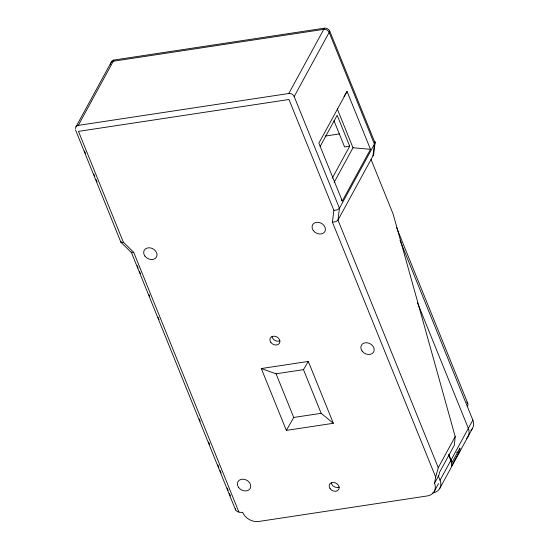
<?xml version="1.0" encoding="UTF-8"?>
<svg xmlns="http://www.w3.org/2000/svg" width="549" height="549" viewBox="0 0 549 549"><rect width="100%" height="100%" fill="white"/><g stroke="black" fill="none" stroke-linecap="round" stroke-linejoin="round"><path stroke-width="0.82" d="M371.035 159.471L393.139 214.055L455.196 436.606L454.373 445.136L439.406 472.586L438.919 475.235L434.54 483.264A13.135 10.362 28.6 0 1 427.211 495.96L258.812 521.461A13.135 10.362 28.6 0 1 242.644 512.327C240.229 512.684 237.086 512.087 235.576 509.966L131.19 251.929M434.54 483.264L435.68 477.088L332.433 222.18L333.888 210.377L288.98 99.499L78.48 131.376L123.388 242.253L133.681 252.279L238.89 512.039M372.963 155.937L374.418 144.126L375.063 142.953A4.378 1.935 -22 0 0 374.823 141.457M332.433 222.18L335.823 221.672L337.985 220.087L373.608 154.756L375.063 142.953L329.805 31.218A4.378 3.452 28.6 0 0 324.418 28.171L113.918 60.047A4.378 3.452 28.6 0 0 111.262 62.38M458.154 453.851C459.973 452.602 459.884 449.981 459.938 448.005L451.896 462.759L448.904 454.318M435.68 477.088L438.26 467.666L455.196 436.606M373.608 154.756L373.725 153.658M235.603 508.649L235.576 509.966M467.398 406.637L467.995 404.867L467.769 403.337L396.55 227.499M456.665 452.376L459.19 451.999L458.237 454.538L439.735 488.48M121.103 241.34L120.938 242.329L131.238 252.355L132.069 252.691L133.681 252.279M75.954 126.86L110.932 62.71M75.604 128.644A4.378 3.452 28.6 0 1 78.294 125.378L113.918 60.047M78.294 125.378L288.795 93.502L324.418 28.171M438.26 467.666L337.985 220.087L339.44 208.277L294.182 96.542L329.805 31.218M347.064 91.463L318.873 143.172L342.302 201.03L370.493 149.321L347.064 91.463L343.983 96.514M320.122 146.528L337.168 115.269L349.692 146.192L332.248 178.199M334.128 182.364L353.007 147.729L337.264 108.86M432.722 492.933A13.135 10.362 28.6 0 0 440.051 480.238L450.832 460.467L448.65 455.052M451.154 459.877L472.847 420.088L400.029 240.311M434.225 491.506L438.603 483.477M459.19 451.999L451.463 466.163L451.573 463.349L450.832 460.467M459.039 453.069L472.531 428.33M286.358 430.402L293.749 417.46L321.165 413.308L333.353 423.286L286.358 430.402L261.303 368.544L308.298 361.427L333.353 423.286M261.303 368.544L276.065 373.794L303.48 369.642L308.298 361.427M123.388 242.253L121.775 242.658L120.938 242.329L75.522 129.9M325.145 136.09L339.406 133.929M349.692 146.192L344.614 146.967L334.012 120.794M333.888 210.377L337.278 209.869L339.44 208.277L374.418 144.126L329.16 32.391A4.378 3.452 28.6 0 0 323.773 29.344L113.272 61.227A4.378 3.452 28.6 0 0 110.582 64.494M353.007 147.729L370.493 149.321M466.712 402.149L467.769 403.337M341.252 199.754L342.302 201.03M417.521 302.89L468.338 428.357A13.135 10.362 28.6 0 1 466.293 438.699M438.177 475.606L440.051 480.238M303.48 369.642L321.165 413.308M276.065 373.794L293.749 417.46M137.188 265.661L138.156 268.042M139.439 271.22L140.407 273.601M148.772 294.25L149.733 296.632M158.098 317.274L159.059 319.662M199.26 418.921L200.227 421.303M208.593 441.945L209.553 444.326M217.919 464.976L218.879 467.357M220.17 470.534L221.13 472.915M227.245 488.006L228.206 490.387M229.496 493.565L230.456 495.946M84.519 151.002L85.479 153.384M93.824 173.985L94.785 176.359M96.068 179.53L97.036 181.911M288.795 93.502A4.378 3.452 28.6 0 1 294.182 96.542M339.158 487.135A5.257 4.145 28.6 0 1 331.232 482.66M279.915 340.86A5.257 4.145 28.6 0 1 271.988 336.386M472.847 420.088A13.135 10.362 28.6 0 1 470.795 430.43M362.086 351.017A7.007 5.524 28.6 0 0 373.629 352.039A7.007 5.524 28.6 0 0 366.876 342.727A7.007 5.524 28.6 0 0 362.086 351.017M144.909 256.081A7.007 5.524 28.6 0 0 156.444 257.104A7.007 5.524 28.6 0 0 149.692 247.791A7.007 5.524 28.6 0 0 144.909 256.081M238.637 487.498A7.007 5.524 28.6 0 0 250.172 488.521A7.007 5.524 28.6 0 0 243.42 479.208A7.007 5.524 28.6 0 0 238.637 487.498M313.307 230.58A7.007 5.524 28.6 0 0 324.843 231.603A7.007 5.524 28.6 0 0 318.091 222.29A7.007 5.524 28.6 0 0 313.307 230.58M270.849 342.425A5.257 4.145 28.6 0 0 279.503 343.187A5.257 4.145 28.6 0 0 274.438 336.201A5.257 4.145 28.6 0 0 270.849 342.425M330.093 488.699A5.257 4.145 28.6 0 0 338.747 489.461A5.257 4.145 28.6 0 0 333.682 482.475A5.257 4.145 28.6 0 0 330.093 488.699"/></g></svg>
